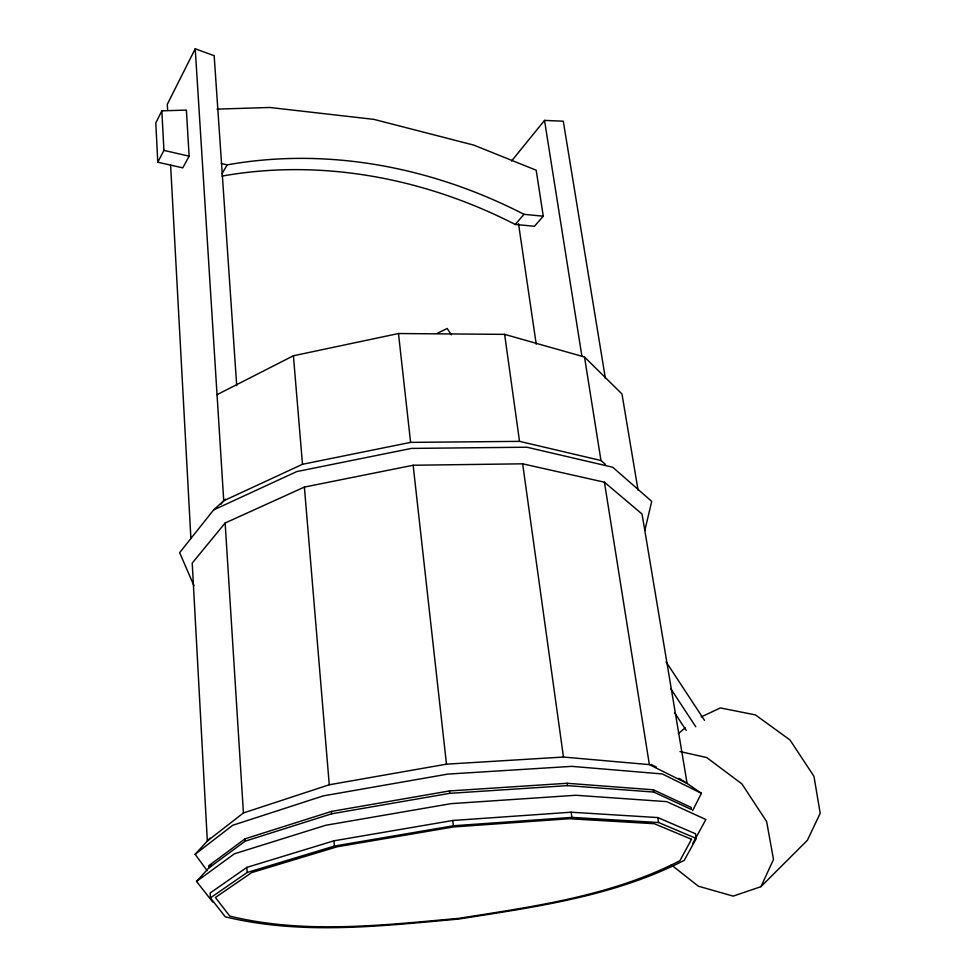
<?xml version="1.0" encoding="UTF-8"?>
<svg xmlns="http://www.w3.org/2000/svg" width="976" height="976" viewBox="0 0 976 976"><rect width="100%" height="100%" fill="white"/><g stroke="black" fill="none" stroke-linecap="round" stroke-linejoin="round"><path stroke-width="1.46" d="M644.807 530.468L651.736 501.396L612.708 467.223L526.857 447.215L411.433 448.411L296.765 471.579L213.61 509.936L179.633 552.648L193.956 585.685M671.329 864.895L698.365 886.208L733.208 896.127L760.938 886.672L773.504 859.466L766.636 821.572L741.906 783.911L706.624 757.51L680.016 751.557M161.845 110.861L155.794 122.939L157.783 162.211L182.78 167.86L189.124 156.172L186.379 110.093L161.845 110.861L163.931 150.402L157.783 162.211M236.704 385.642L214.171 55.705L195.224 48.8L167.299 104.31L167.628 110.373M692.631 810.617L701.415 793.305L682.858 780.532M692.716 843.484L705.88 819.535L666.815 801.65L575.889 795.269L451.058 803.651L325.752 825.269L234.374 853.817L196.518 881.45L212.878 902.227M696.315 838.469L684.237 860.344C614.282 896.346 535.336 906.972 458.574 919.075C381.14 926.017 301.828 935.435 225.285 916.818L210.426 897.871L210.157 893.003L246.855 867.383L333.938 840.812L452.766 820.487L571.143 812.215L657.787 817.571L695.534 833.76L696.315 838.469L658.58 822.524L571.863 817.388L453.352 825.769L334.378 846.07L247.172 872.483L210.426 897.871M221.967 173.813L227.14 164.883A495.247 423.34 48.7 0 1 523.978 214.317L543.266 216.208L536.19 170.214L473.811 145.119L373.93 119.377L269.742 107.47L217.014 109.129M220.93 504.263L223.736 500.761L302.487 464.283L410.603 442.384L519.525 441.359L600.972 460.501L605.535 464.466M511.522 161.04L544.523 120.402L563.286 121.207L605.401 378.554M225.139 523.014L192.223 563.079L207.327 841.031L243.427 812.947L329.266 784.765L446.483 764.159L563.469 757.047L649.369 764.623L687.116 783.46L642.049 514.035L604.425 482.205L522.648 463.82L413.153 465.247L304.39 487.073L225.139 523.014L243.427 812.947M221.979 176.107A490.086 420.9 48.7 0 1 515.255 224.456L523.978 214.317M543.266 216.208L534.433 226.261L515.255 224.456M196.518 881.45L211.511 865.004M207.168 870.677L195.127 854.293L210.023 838.103M760.938 886.672L807.359 840.299L820.206 813.301L813.96 776.323L790.011 739.991L755.436 714.908L720.349 707.929L701.183 716.945M213.61 509.936L225.444 499.2M678.332 733.61L685.201 727.852M195.127 854.293L232.654 825.306L323.337 795.867L447.764 774.102L571.814 766.355L662.338 773.956L701.415 793.305M245.049 838.835L208.681 865.761L208.791 867.969L245.196 841.153L331.681 813.801L449.741 793.342L567.446 785.631L653.737 792.061L691.472 809.531L691.118 807.396L653.371 789.804L567.117 783.277L449.472 790.938L331.486 811.41L245.049 838.835L245.196 841.153M217.038 394.682L293.41 355.764L398.476 333.536L504.629 334.365L584.502 357.009L621.98 393.975L638.072 490.233M437.492 333.219L447.179 328.473L451.363 334.829M163.931 150.402L189.124 156.172M221.369 163.553L227.14 164.883M651.053 764.379L656.372 767.038M678.967 778.348L681.626 779.678M666.083 661.838L704.513 720.361M670.683 688.556L695.754 726.766M674.526 712.59L686.201 730.402M584.502 357.009L600.972 460.501M604.425 482.205L649.369 764.623M653.371 789.804L653.737 792.061M657.787 817.571L658.58 822.524M544.523 120.402L581.916 356.277M518.5 223.614L536.214 344.138M504.629 334.365L519.525 441.359M522.648 463.82L563.469 757.047M567.117 783.277L567.446 785.631M571.143 812.215L571.863 817.388M398.476 333.536L410.603 442.384M413.153 465.247L446.483 764.159M449.472 790.938L449.741 793.342M452.766 820.487L453.352 825.769M293.41 355.764L302.487 464.283M304.39 487.073L329.266 784.765M331.486 811.41L331.681 813.801M333.938 840.812L334.378 846.07M195.224 48.8L223.736 500.761M246.855 867.383L247.172 872.483M170.593 164.968L190.906 538.654M691.52 839.275L679.93 860.686C611.342 896.09 533.848 906.472 458.537 918.367C382.592 925.138 304.793 934.447 229.738 916.086L215.428 897.469L251.662 872.605L337.086 846.79L453.413 826.953L569.325 818.73L654.31 823.707L691.52 839.275"/></g></svg>
